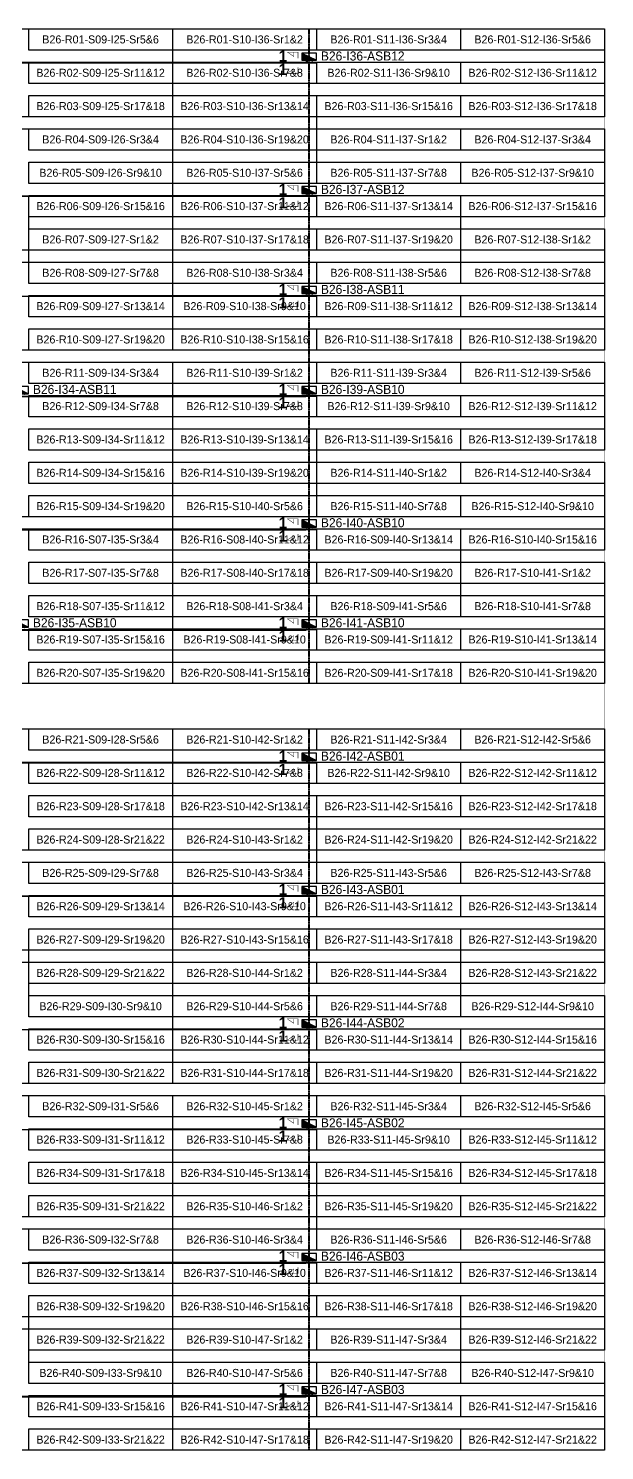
# Model space of a CAD drawing. Header units: metres. Extents: x 529325 to 529713, y 2673799 to 2674119.
# Drawn here: x 529583.9 to 529713.4, y 2673799.2 to 2674119.2 of the extents above; entities that cross this region are included whole.
import ezdxf
from ezdxf.enums import TextEntityAlignment as Align

# ---------------------------------------------------------------- set-up
doc = ezdxf.new("R2010")
doc.units = ezdxf.units.M
doc.linetypes.add('CENTER', pattern=[2, 1.25, -0.25, 0.25, -0.25])
doc.layers.add('Boundary-12.5 MW Block', color=6, linetype='Continuous', lineweight=9)
doc.layers.add('PILE', color=1, linetype='Continuous', lineweight=15)
for name, color, linetype in [('DC Trench BL-26', 40, 'Continuous'), ('E-Inverter Grouping', 2, 'Continuous'), ('Inverter Block-26', 7, 'Continuous'), ('LT Cable(AG) INV to LT Panel BL-26', 2, 'Continuous'), ('Messenger Wire-Block-26 (Master Path)', 30, 'Continuous'), ('Messenger Wire-Block-26 (MW Path)', 191, 'Continuous'), ('MMS Table Block-26', 8, 'Continuous'), ('Plan Line - DC BL-26', 40, 'Continuous'), ('Section Marking BL-26', 2, 'Continuous')]:
    doc.layers.add(name, color=color, linetype=linetype)
doc.styles.add('BoldTextStyle', font='arialbd.ttf')
doc.styles.get("Standard").update_dxf_attribs({"font": 'Adani Regular.ttf'})

# ---------------------------------------------------------------- blocks, each defined once
blk = doc.blocks.new('MMS Table (32.292 x 4.788)')
at = {"color": 0}
blk.add_lwpolyline([(0, -0.002), (0, 4.786), (32.292, 4.786), (32.292, -0.002)], close=True, dxfattribs=at)
at = {"color": 7}
blk.add_attdef('ID1', text='', height=1.8, dxfattribs=at).set_placement((16.146, 2.392), align=Align.MIDDLE_CENTER)
blk = doc.blocks.new('Inverter Block')
h = blk.add_hatch(color=0)
h.dxf.hatch_style = 1
h.paths.add_polyline_path([(-1.46, 2.27), (-1.46, 0.85), (1.46, 0.85)])
at = {"color": 0}
blk.add_lwpolyline([(1.46, 2.27), (-1.46, 2.27), (-1.46, 0.85), (1.46, 0.85)], close=True, dxfattribs=at)
blk.add_lwpolyline([(-1.46, 2.27), (1.46, 0.85)], dxfattribs=at)
at = {"layer": 'PILE'}
for centre in [(-0.61, 0.85), (0.61, 0.85)]:
    blk.add_circle(centre, 0.156, dxfattribs=at)
at = {"color": 7}
blk.add_attdef('ID', (-1.46, 3.01), '', height=1.8, dxfattribs=at)

msp = doc.modelspace()

# ---------------------------------------------------------------- linework, layer by layer
at = {"layer": 'Boundary-12.5 MW Block', "const_width": 0.05}
msp.add_lwpolyline([(529324.8, 2674119.08), (529713.4, 2674119.08), (529713.4, 2673799.29), (529324.8, 2673799.29)], close=True, dxfattribs=at)
at = {"layer": 'DC Trench BL-26', "color": 40, "const_width": 0.15}
for points in [[(529647.13, 2674119.08), (529646.83, 2674119.08), (529646.83, 2673971.79), (529647.13, 2673971.79)], [(529647.13, 2673961.58), (529646.83, 2673961.58), (529646.83, 2673799.29), (529647.13, 2673799.29)]]:
    msp.add_lwpolyline(points, close=True, dxfattribs=at)
at = {"layer": 'E-Inverter Grouping', "color": 3}
for points in [[(529616.22, 2674119.08), (529616.22, 2674099.29), (529551.44, 2674099.29), (529551.44, 2674091.79), (529519.15, 2674091.79), (529519.15, 2674119.08)], [(529713.4, 2674119.08), (529713.4, 2674099.29), (529648.62, 2674099.29), (529648.62, 2674091.79), (529616.32, 2674091.79), (529616.32, 2674119.08)], [(529616.22, 2674096.58), (529616.22, 2674076.79), (529583.83, 2674076.79), (529583.83, 2674069.29), (529519.15, 2674069.29), (529519.15, 2674089.08), (529551.54, 2674089.08), (529551.54, 2674096.58)], [(529713.4, 2674096.58), (529713.4, 2674076.79), (529681.01, 2674076.79), (529681.01, 2674069.29), (529616.32, 2674069.29), (529616.32, 2674089.08), (529648.72, 2674089.08), (529648.72, 2674096.58)], [(529616.22, 2674046.79), (529519.15, 2674046.79), (529519.15, 2674066.58), (529583.93, 2674066.58), (529583.93, 2674074.08), (529616.22, 2674074.08)], [(529713.4, 2674046.79), (529616.32, 2674046.79), (529616.32, 2674066.58), (529681.11, 2674066.58), (529681.11, 2674074.08), (529713.4, 2674074.08)], [(529616.22, 2674009.29), (529551.54, 2674009.29), (529551.54, 2674044.08), (529616.22, 2674044.08)], [(529713.4, 2674044.08), (529713.4, 2674024.29), (529648.62, 2674024.29), (529648.62, 2674016.79), (529616.32, 2674016.79), (529616.32, 2674044.08)], [(529713.4, 2674021.58), (529713.4, 2674001.79), (529681.01, 2674001.79), (529681.01, 2673994.29), (529616.32, 2673994.29), (529616.32, 2674014.08), (529648.72, 2674014.08), (529648.72, 2674021.58)], [(529616.22, 2673971.79), (529551.54, 2673971.79), (529551.54, 2674006.58), (529616.22, 2674006.58)], [(529713.4, 2673971.79), (529616.32, 2673971.79), (529616.32, 2673991.58), (529681.11, 2673991.58), (529681.11, 2673999.08), (529713.4, 2673999.08)]]:
    msp.add_lwpolyline(points, close=True, dxfattribs=at)
at = {"layer": 'E-Inverter Grouping'}
for points in [[(529616.22, 2673934.29), (529551.54, 2673934.29), (529551.54, 2673941.79), (529519.15, 2673941.79), (529519.15, 2673961.58), (529616.22, 2673961.58)], [(529713.4, 2673934.29), (529648.72, 2673934.29), (529648.72, 2673941.79), (529616.32, 2673941.79), (529616.32, 2673961.58), (529713.4, 2673961.58)], [(529616.22, 2673904.29), (529583.93, 2673904.29), (529583.93, 2673911.79), (529519.15, 2673911.79), (529519.15, 2673939.08), (529551.44, 2673939.08), (529551.44, 2673931.58), (529616.22, 2673931.58)], [(529713.4, 2673904.29), (529681.11, 2673904.29), (529681.11, 2673911.79), (529616.32, 2673911.79), (529616.32, 2673939.08), (529648.62, 2673939.08), (529648.62, 2673931.58), (529713.4, 2673931.58)], [(529583.83, 2673901.58), (529616.22, 2673901.58), (529616.22, 2673881.79), (529519.15, 2673881.79), (529519.15, 2673909.08), (529583.83, 2673909.08)], [(529681.01, 2673901.58), (529713.4, 2673901.58), (529713.4, 2673881.79), (529616.32, 2673881.79), (529616.32, 2673909.08), (529681.01, 2673909.08)], [(529616.22, 2673851.79), (529551.54, 2673851.79), (529551.54, 2673859.29), (529519.15, 2673859.29), (529519.15, 2673879.08), (529616.22, 2673879.08)], [(529713.4, 2673851.79), (529648.72, 2673851.79), (529648.72, 2673859.29), (529616.32, 2673859.29), (529616.32, 2673879.08), (529713.4, 2673879.08)], [(529616.22, 2673821.79), (529583.93, 2673821.79), (529583.93, 2673829.29), (529519.15, 2673829.29), (529519.15, 2673856.58), (529551.44, 2673856.58), (529551.44, 2673849.08), (529616.22, 2673849.08)], [(529713.4, 2673821.79), (529681.11, 2673821.79), (529681.11, 2673829.29), (529616.32, 2673829.29), (529616.32, 2673856.58), (529648.62, 2673856.58), (529648.62, 2673849.08), (529713.4, 2673849.08)], [(529583.83, 2673819.08), (529616.22, 2673819.08), (529616.22, 2673799.29), (529519.15, 2673799.29), (529519.15, 2673826.58), (529583.83, 2673826.58)], [(529681.01, 2673819.08), (529713.4, 2673819.08), (529713.4, 2673799.29), (529616.32, 2673799.29), (529616.32, 2673826.58), (529681.01, 2673826.58)]]:
    msp.add_lwpolyline(points, close=True, dxfattribs=at)
at = {"layer": 'LT Cable(AG) INV to LT Panel BL-26', "color": 5}
for points in [[(529510.83, 2673994.75, -0.316836), (529510.23, 2673995.59), (529510.23, 2673998.72, 0.221878), (529509.91, 2673999.41), (529503.28, 2674004.96, -0.221878), (529502.96, 2674005.65), (529502.96, 2674008.2, 0.038797), (529502.95, 2674008.34), (529502.87, 2674008.84, -0.038797), (529502.86, 2674008.98), (529502.86, 2674110.64, -0.414214), (529503.76, 2674111.54), (529646.08, 2674111.54, 0.414214), (529646.98, 2674112.44), (529646.98, 2674112.69)], [(529510.83, 2673994.82, -0.300496), (529510.28, 2673995.64), (529510.28, 2673998.75, 0.221878), (529509.96, 2673999.44), (529503.33, 2674004.99, -0.221878), (529503.01, 2674005.67), (529503.01, 2674008.2, 0.038797), (529503, 2674008.34), (529502.92, 2674008.85, -0.038797), (529502.91, 2674008.99), (529502.91, 2674080.59, -0.414214), (529503.81, 2674081.49), (529646.08, 2674081.49, 0.414214), (529646.98, 2674082.39), (529646.98, 2674082.69)], [(529512.9, 2673994.79), (529511.23, 2673994.79, -0.414214), (529510.33, 2673995.69), (529510.33, 2673998.77, 0.221878), (529510.01, 2673999.46), (529503.38, 2674005.01, -0.221878), (529503.06, 2674005.7), (529503.06, 2674008.21, 0.038797), (529503.05, 2674008.34), (529502.97, 2674008.85, -0.038797), (529502.96, 2674008.99), (529502.96, 2674058.04, -0.414214), (529503.86, 2674058.94), (529646.08, 2674058.94, 0.414214), (529646.98, 2674059.84), (529646.98, 2674060.19)], [(529514.84, 2673994.87), (529511.3, 2673994.87, -0.414214), (529510.4, 2673995.77), (529510.4, 2673998.8, 0.221878), (529510.08, 2673999.49), (529503.46, 2674005.04, -0.221878), (529503.14, 2674005.73), (529503.14, 2674008.21, 0.038797), (529503.13, 2674008.35), (529503.05, 2674008.86, -0.038797), (529503.04, 2674009), (529503.04, 2674035.46, -0.414214), (529503.94, 2674036.36), (529646.08, 2674036.36, 0.414214), (529646.98, 2674037.26), (529646.98, 2674037.69)], [(529514.84, 2673994.89), (529511.33, 2673994.89, -0.414214), (529510.43, 2673995.79), (529510.43, 2673998.82, 0.221878), (529510.11, 2673999.51), (529503.48, 2674005.06, -0.221878), (529503.16, 2674005.74), (529503.16, 2674008.21, 0.038797), (529503.15, 2674008.35), (529503.07, 2674008.86, -0.038797), (529503.06, 2674009), (529503.06, 2674012.94, -0.414214), (529503.96, 2674013.84), (529552.37, 2674013.84, -0.414214), (529553.27, 2674012.94), (529553.27, 2674007.24, 0.414214), (529554.17, 2674006.34), (529646.08, 2674006.34, 0.414214), (529646.98, 2674007.24), (529646.98, 2674007.69)], [(529514.84, 2673994.94), (529511.38, 2673994.94, -0.414214), (529510.48, 2673995.84), (529510.48, 2673998.84, 0.221878), (529510.16, 2673999.53), (529503.53, 2674005.08, -0.221878), (529503.21, 2674005.77), (529503.21, 2674008.22, 0.038797), (529503.2, 2674008.36), (529503.12, 2674008.86, -0.038797), (529503.11, 2674009), (529503.11, 2674012.89, -0.414214), (529504.01, 2674013.79), (529552.32, 2674013.79, -0.414214), (529553.22, 2674012.89), (529553.22, 2673984.69, 0.414214), (529554.12, 2673983.79), (529646.08, 2673983.79, 0.414214), (529646.98, 2673984.69), (529646.98, 2673985.19)], [(529509.8, 2673992.26), (529509.5, 2673992.26, 0.054053), (529509.31, 2673992.24), (529507.73, 2673991.9, -0.054053), (529507.53, 2673991.88), (529503.63, 2673991.88, 0.414214), (529502.73, 2673990.98), (529502.73, 2673962.84, 0.039375), (529502.74, 2673962.69), (529502.83, 2673962.14, -0.039375), (529502.84, 2673962), (529502.84, 2673812.21, 0.414214), (529503.74, 2673811.31), (529646.08, 2673811.31, 0.414214), (529646.98, 2673812.21), (529646.98, 2673812.69)], [(529509.8, 2673992.21), (529509.5, 2673992.21, 0.054053), (529509.31, 2673992.19), (529507.73, 2673991.85, -0.054053), (529507.53, 2673991.83), (529503.68, 2673991.83, 0.414214), (529502.78, 2673990.93), (529502.78, 2673962.84, 0.039375), (529502.79, 2673962.7), (529502.88, 2673962.15, -0.039375), (529502.89, 2673962), (529502.89, 2673842.26, 0.414214), (529503.79, 2673841.36), (529646.08, 2673841.36, 0.414214), (529646.98, 2673842.26), (529646.98, 2673842.69)], [(529511.8, 2673992.16), (529509.5, 2673992.16, 0.054053), (529509.31, 2673992.14), (529507.73, 2673991.8, -0.054053), (529507.53, 2673991.78), (529503.73, 2673991.78, 0.414214), (529502.83, 2673990.88), (529502.83, 2673962.84, 0.039375), (529502.84, 2673962.7), (529502.93, 2673962.15, -0.039375), (529502.94, 2673962.01), (529502.94, 2673872.31, 0.414214), (529503.84, 2673871.41), (529646.08, 2673871.41, 0.414214), (529646.98, 2673872.31), (529646.98, 2673872.69)], [(529511.8, 2673992.11), (529509.5, 2673992.11, 0.054053), (529509.31, 2673992.09), (529507.73, 2673991.75, -0.054053), (529507.53, 2673991.73), (529503.78, 2673991.73, 0.414214), (529502.88, 2673990.83), (529502.88, 2673962.85, 0.039375), (529502.89, 2673962.71), (529502.98, 2673962.15, -0.039375), (529502.99, 2673962.01), (529502.99, 2673894.86, 0.414214), (529503.89, 2673893.96), (529646.08, 2673893.96, 0.414214), (529646.98, 2673894.86), (529646.98, 2673895.19)], [(529513.95, 2673992.06), (529509.5, 2673992.06, 0.054053), (529509.31, 2673992.04), (529507.73, 2673991.7, -0.054053), (529507.53, 2673991.68), (529503.83, 2673991.68, 0.414214), (529502.93, 2673990.78), (529502.93, 2673962.85, 0.039375), (529502.94, 2673962.71), (529503.03, 2673962.16, -0.039375), (529503.04, 2673962.02), (529503.04, 2673924.91, 0.414214), (529503.94, 2673924.01), (529646.08, 2673924.01, 0.414214), (529646.98, 2673924.91), (529646.98, 2673925.19)], [(529513.95, 2673992.01), (529509.5, 2673992.01, 0.054053), (529509.31, 2673991.99), (529507.73, 2673991.65, -0.054053), (529507.53, 2673991.63), (529503.88, 2673991.63, 0.414214), (529502.98, 2673990.73), (529502.98, 2673962.86, 0.039375), (529502.99, 2673962.71), (529503.08, 2673962.16, -0.039375), (529503.09, 2673962.02), (529503.09, 2673954.96, 0.414214), (529503.99, 2673954.06), (529646.08, 2673954.06, 0.414214), (529646.98, 2673954.96), (529646.98, 2673955.19)]]:
    msp.add_lwpolyline(points, format="xyb", dxfattribs=at)
at = {"layer": 'Messenger Wire-Block-26 (Master Path)'}
for points in [[(529502.96, 2674111.44), (529648.62, 2674111.44)], [(529502.96, 2674081.44), (529648.62, 2674081.44)], [(529502.96, 2674058.94), (529648.62, 2674058.94)], [(529502.96, 2674036.44), (529648.62, 2674036.44)], [(529553.37, 2674006.44), (529648.62, 2674006.44)], [(529553.37, 2673983.94), (529648.62, 2673983.94)], [(529502.96, 2673953.94), (529648.62, 2673953.94)], [(529502.96, 2673923.94), (529648.62, 2673923.94)], [(529502.96, 2673893.94), (529648.62, 2673893.94)], [(529502.96, 2673871.44), (529648.62, 2673871.44)], [(529502.96, 2673841.44), (529648.62, 2673841.44)], [(529502.96, 2673811.44), (529648.62, 2673811.44)]]:
    msp.add_lwpolyline(points, dxfattribs=at)
at = {"layer": 'Messenger Wire-Block-26 (MW Path)', "const_width": 0.1}
for points in [[(529502.96, 2674111.44), (529648.62, 2674111.44)], [(529502.96, 2674081.44), (529648.62, 2674081.44)], [(529502.96, 2674058.94), (529648.62, 2674058.94)], [(529502.96, 2674036.44), (529648.62, 2674036.44)], [(529553.37, 2674006.44), (529648.62, 2674006.44)], [(529553.37, 2673983.94), (529648.62, 2673983.94)], [(529502.96, 2673953.94), (529648.62, 2673953.94)], [(529502.96, 2673923.94), (529648.62, 2673923.94)], [(529502.96, 2673893.94), (529648.62, 2673893.94)], [(529502.96, 2673871.44), (529648.62, 2673871.44)], [(529502.96, 2673841.44), (529648.62, 2673841.44)], [(529502.96, 2673811.44), (529648.62, 2673811.44)]]:
    msp.add_lwpolyline(points, dxfattribs=at)
at = {"layer": 'Plan Line - DC BL-26', "color": 6, "linetype": 'CENTER'}
for points in [[(529646.98, 2674119.08), (529646.98, 2673971.79)], [(529646.98, 2673961.58), (529646.98, 2673799.29)]]:
    msp.add_lwpolyline(points, dxfattribs=at)
at = {"layer": 'Section Marking BL-26', "color": 94, "lineweight": 35, "true_color": 0x00a500, "const_width": 0.1}
for points in [[(529644.48, 2674112.44), (529644.48, 2674113.83), (529642.08, 2674113.83), (529643.56, 2674112.82), (529643.56, 2674113.83)], [(529644.48, 2674110.44), (529644.48, 2674109.05), (529642.08, 2674109.05), (529643.56, 2674110.06), (529643.56, 2674109.05)], [(529644.48, 2674082.44), (529644.48, 2674083.83), (529642.08, 2674083.83), (529643.56, 2674082.82), (529643.56, 2674083.83)], [(529644.48, 2674080.44), (529644.48, 2674079.05), (529642.08, 2674079.05), (529643.56, 2674080.06), (529643.56, 2674079.05)], [(529644.48, 2674059.94), (529644.48, 2674061.33), (529642.08, 2674061.33), (529643.56, 2674060.32), (529643.56, 2674061.33)], [(529644.48, 2674057.94), (529644.48, 2674056.55), (529642.08, 2674056.55), (529643.56, 2674057.56), (529643.56, 2674056.55)], [(529644.48, 2674037.44), (529644.48, 2674038.83), (529642.08, 2674038.83), (529643.56, 2674037.82), (529643.56, 2674038.83)], [(529644.48, 2674035.44), (529644.48, 2674034.05), (529642.08, 2674034.05), (529643.56, 2674035.06), (529643.56, 2674034.05)], [(529644.48, 2674007.44), (529644.48, 2674008.83), (529642.08, 2674008.83), (529643.56, 2674007.82), (529643.56, 2674008.83)], [(529644.48, 2674005.44), (529644.48, 2674004.05), (529642.08, 2674004.05), (529643.56, 2674005.06), (529643.56, 2674004.05)], [(529644.48, 2673984.94), (529644.48, 2673986.33), (529642.08, 2673986.33), (529643.56, 2673985.32), (529643.56, 2673986.33)], [(529644.48, 2673982.94), (529644.48, 2673981.55), (529642.08, 2673981.55), (529643.56, 2673982.56), (529643.56, 2673981.55)], [(529644.48, 2673954.94), (529644.48, 2673956.33), (529642.08, 2673956.33), (529643.56, 2673955.32), (529643.56, 2673956.33)], [(529644.48, 2673952.94), (529644.48, 2673951.55), (529642.08, 2673951.55), (529643.56, 2673952.56), (529643.56, 2673951.55)], [(529644.48, 2673924.94), (529644.48, 2673926.33), (529642.08, 2673926.33), (529643.56, 2673925.32), (529643.56, 2673926.33)], [(529644.48, 2673922.94), (529644.48, 2673921.55), (529642.08, 2673921.55), (529643.56, 2673922.56), (529643.56, 2673921.55)], [(529644.48, 2673894.94), (529644.48, 2673896.33), (529642.08, 2673896.33), (529643.56, 2673895.32), (529643.56, 2673896.33)], [(529644.48, 2673892.94), (529644.48, 2673891.55), (529642.08, 2673891.55), (529643.56, 2673892.56), (529643.56, 2673891.55)], [(529644.48, 2673872.44), (529644.48, 2673873.83), (529642.08, 2673873.83), (529643.56, 2673872.82), (529643.56, 2673873.83)], [(529644.48, 2673870.44), (529644.48, 2673869.05), (529642.08, 2673869.05), (529643.56, 2673870.06), (529643.56, 2673869.05)], [(529644.48, 2673842.44), (529644.48, 2673843.83), (529642.08, 2673843.83), (529643.56, 2673842.82), (529643.56, 2673843.83)], [(529644.48, 2673840.44), (529644.48, 2673839.05), (529642.08, 2673839.05), (529643.56, 2673840.06), (529643.56, 2673839.05)], [(529644.48, 2673812.44), (529644.48, 2673813.83), (529642.08, 2673813.83), (529643.56, 2673812.82), (529643.56, 2673813.83)], [(529644.48, 2673810.44), (529644.48, 2673809.05), (529642.08, 2673809.05), (529643.56, 2673810.06), (529643.56, 2673809.05)]]:
    msp.add_lwpolyline(points, dxfattribs=at)

# ---------------------------------------------------------------- block references
at = {"layer": 'Inverter Block-26'}
ref = msp.add_blockref('Inverter Block', (529646.98, 2674111.03), dxfattribs=dict(at, xscale=1.124999999976148, yscale=1.124999999976148, zscale=1.124999999976148))
ref.add_attrib('ID', 'B26-I36-ASB12', (529649.63, 2674111.94), dxfattribs={"layer": '0', "color": 7, "height": 2.025})
ref = msp.add_blockref('Inverter Block', (529646.98, 2674081.03), dxfattribs=dict(at, xscale=1.124999999976148, yscale=1.124999999976148, zscale=1.124999999976148))
ref.add_attrib('ID', 'B26-I37-ASB12', (529649.63, 2674081.94), dxfattribs={"layer": '0', "color": 7, "height": 2.025})
ref = msp.add_blockref('Inverter Block', (529646.98, 2674058.53), dxfattribs=dict(at, xscale=1.124999999976148, yscale=1.124999999976148, zscale=1.124999999976148))
ref.add_attrib('ID', 'B26-I38-ASB11', (529649.63, 2674059.44), dxfattribs={"layer": '0', "color": 7, "height": 2.025})
ref = msp.add_blockref('Inverter Block', (529582.19, 2674036.03), dxfattribs=dict(at, xscale=1.124999999976148, yscale=1.124999999976148, zscale=1.124999999976148))
ref.add_attrib('ID', 'B26-I34-ASB11', (529584.85, 2674036.94), dxfattribs={"layer": '0', "color": 7, "height": 2.025})
ref = msp.add_blockref('Inverter Block', (529646.98, 2674036.03), dxfattribs=dict(at, xscale=1.124999999976148, yscale=1.124999999976148, zscale=1.124999999976148))
ref.add_attrib('ID', 'B26-I39-ASB10', (529649.63, 2674036.94), dxfattribs={"layer": '0', "color": 7, "height": 2.025})
ref = msp.add_blockref('Inverter Block', (529646.98, 2674006.03), dxfattribs=dict(at, xscale=1.124999999976148, yscale=1.124999999976148, zscale=1.124999999976148))
ref.add_attrib('ID', 'B26-I40-ASB10', (529649.63, 2674006.94), dxfattribs={"layer": '0', "color": 7, "height": 2.025})
ref = msp.add_blockref('Inverter Block', (529582.19, 2673983.53), dxfattribs=dict(at, xscale=1.124999999976148, yscale=1.124999999976148, zscale=1.124999999976148))
ref.add_attrib('ID', 'B26-I35-ASB10', (529584.85, 2673984.44), dxfattribs={"layer": '0', "color": 7, "height": 2.025})
ref = msp.add_blockref('Inverter Block', (529646.98, 2673983.53), dxfattribs=dict(at, xscale=1.124999999976148, yscale=1.124999999976148, zscale=1.124999999976148))
ref.add_attrib('ID', 'B26-I41-ASB10', (529649.63, 2673984.44), dxfattribs={"layer": '0', "color": 7, "height": 2.025})
ref = msp.add_blockref('Inverter Block', (529646.98, 2673953.53), dxfattribs=dict(at, xscale=1.124999999976148, yscale=1.124999999976148, zscale=1.124999999976148))
ref.add_attrib('ID', 'B26-I42-ASB01', (529649.63, 2673954.44), dxfattribs={"layer": '0', "color": 7, "height": 2.025})
ref = msp.add_blockref('Inverter Block', (529646.98, 2673923.53), dxfattribs=dict(at, xscale=1.124999999976148, yscale=1.124999999976148, zscale=1.124999999976148))
ref.add_attrib('ID', 'B26-I43-ASB01', (529649.63, 2673924.44), dxfattribs={"layer": '0', "color": 7, "height": 2.025})
ref = msp.add_blockref('Inverter Block', (529646.98, 2673893.53), dxfattribs=dict(at, xscale=1.124999999976148, yscale=1.124999999976148, zscale=1.124999999976148))
ref.add_attrib('ID', 'B26-I44-ASB02', (529649.63, 2673894.44), dxfattribs={"layer": '0', "color": 7, "height": 2.025})
ref = msp.add_blockref('Inverter Block', (529646.98, 2673871.03), dxfattribs=dict(at, xscale=1.124999999976148, yscale=1.124999999976148, zscale=1.124999999976148))
ref.add_attrib('ID', 'B26-I45-ASB02', (529649.63, 2673871.94), dxfattribs={"layer": '0', "color": 7, "height": 2.025})
ref = msp.add_blockref('Inverter Block', (529646.98, 2673841.03), dxfattribs=dict(at, xscale=1.124999999976148, yscale=1.124999999976148, zscale=1.124999999976148))
ref.add_attrib('ID', 'B26-I46-ASB03', (529649.63, 2673841.94), dxfattribs={"layer": '0', "color": 7, "height": 2.025})
ref = msp.add_blockref('Inverter Block', (529646.98, 2673811.03), dxfattribs=dict(at, xscale=1.124999999976148, yscale=1.124999999976148, zscale=1.124999999976148))
ref.add_attrib('ID', 'B26-I47-ASB03', (529649.63, 2673811.94), dxfattribs={"layer": '0', "color": 7, "height": 2.025})
at = {"layer": 'MMS Table Block-26'}
for p, values in [((529583.93, 2674114.29), {'ID1': 'B26-R01-S09-I25-Sr5&6'}), ((529616.32, 2674114.29), {'ID1': 'B26-R01-S10-I36-Sr1&2'}), ((529648.72, 2674114.29), {'ID1': 'B26-R01-S11-I36-Sr3&4'}), ((529681.11, 2674114.29), {'ID1': 'B26-R01-S12-I36-Sr5&6'}), ((529583.93, 2674106.79), {'ID1': 'B26-R02-S09-I25-Sr11&12'}), ((529616.32, 2674106.79), {'ID1': 'B26-R02-S10-I36-Sr7&8'}), ((529648.72, 2674106.79), {'ID1': 'B26-R02-S11-I36-Sr9&10'}), ((529681.11, 2674106.79), {'ID1': 'B26-R02-S12-I36-Sr11&12'}), ((529583.93, 2674099.29), {'ID1': 'B26-R03-S09-I25-Sr17&18'}), ((529616.32, 2674099.29), {'ID1': 'B26-R03-S10-I36-Sr13&14'}), ((529648.72, 2674099.29), {'ID1': 'B26-R03-S11-I36-Sr15&16'}), ((529681.11, 2674099.29), {'ID1': 'B26-R03-S12-I36-Sr17&18'}), ((529583.93, 2674091.79), {'ID1': 'B26-R04-S09-I26-Sr3&4'}), ((529616.32, 2674091.79), {'ID1': 'B26-R04-S10-I36-Sr19&20'}), ((529648.72, 2674091.79), {'ID1': 'B26-R04-S11-I37-Sr1&2'}), ((529681.11, 2674091.79), {'ID1': 'B26-R04-S12-I37-Sr3&4'}), ((529583.93, 2674084.29), {'ID1': 'B26-R05-S09-I26-Sr9&10'}), ((529616.32, 2674084.29), {'ID1': 'B26-R05-S10-I37-Sr5&6'}), ((529648.72, 2674084.29), {'ID1': 'B26-R05-S11-I37-Sr7&8'}), ((529681.11, 2674084.29), {'ID1': 'B26-R05-S12-I37-Sr9&10'}), ((529583.93, 2674076.79), {'ID1': 'B26-R06-S09-I26-Sr15&16'}), ((529616.32, 2674076.79), {'ID1': 'B26-R06-S10-I37-Sr11&12'}), ((529648.72, 2674076.79), {'ID1': 'B26-R06-S11-I37-Sr13&14'}), ((529681.11, 2674076.79), {'ID1': 'B26-R06-S12-I37-Sr15&16'}), ((529583.93, 2674069.29), {'ID1': 'B26-R07-S09-I27-Sr1&2'}), ((529616.32, 2674069.29), {'ID1': 'B26-R07-S10-I37-Sr17&18'}), ((529648.72, 2674069.29), {'ID1': 'B26-R07-S11-I37-Sr19&20'}), ((529681.11, 2674069.29), {'ID1': 'B26-R07-S12-I38-Sr1&2'}), ((529583.93, 2674061.79), {'ID1': 'B26-R08-S09-I27-Sr7&8'}), ((529616.32, 2674061.79), {'ID1': 'B26-R08-S10-I38-Sr3&4'}), ((529648.72, 2674061.79), {'ID1': 'B26-R08-S11-I38-Sr5&6'}), ((529681.11, 2674061.79), {'ID1': 'B26-R08-S12-I38-Sr7&8'}), ((529583.93, 2674054.29), {'ID1': 'B26-R09-S09-I27-Sr13&14'}), ((529616.32, 2674054.29), {'ID1': 'B26-R09-S10-I38-Sr9&10'}), ((529648.72, 2674054.29), {'ID1': 'B26-R09-S11-I38-Sr11&12'}), ((529681.11, 2674054.29), {'ID1': 'B26-R09-S12-I38-Sr13&14'}), ((529583.93, 2674046.79), {'ID1': 'B26-R10-S09-I27-Sr19&20'}), ((529616.32, 2674046.79), {'ID1': 'B26-R10-S10-I38-Sr15&16'}), ((529648.72, 2674046.79), {'ID1': 'B26-R10-S11-I38-Sr17&18'}), ((529681.11, 2674046.79), {'ID1': 'B26-R10-S12-I38-Sr19&20'}), ((529583.93, 2674039.29), {'ID1': 'B26-R11-S09-I34-Sr3&4'}), ((529616.32, 2674039.29), {'ID1': 'B26-R11-S10-I39-Sr1&2'}), ((529648.72, 2674039.29), {'ID1': 'B26-R11-S11-I39-Sr3&4'}), ((529681.11, 2674039.29), {'ID1': 'B26-R11-S12-I39-Sr5&6'}), ((529583.93, 2674031.79), {'ID1': 'B26-R12-S09-I34-Sr7&8'}), ((529616.32, 2674031.79), {'ID1': 'B26-R12-S10-I39-Sr7&8'}), ((529648.72, 2674031.79), {'ID1': 'B26-R12-S11-I39-Sr9&10'}), ((529681.11, 2674031.79), {'ID1': 'B26-R12-S12-I39-Sr11&12'}), ((529583.93, 2674024.29), {'ID1': 'B26-R13-S09-I34-Sr11&12'}), ((529616.32, 2674024.29), {'ID1': 'B26-R13-S10-I39-Sr13&14'}), ((529648.72, 2674024.29), {'ID1': 'B26-R13-S11-I39-Sr15&16'}), ((529681.11, 2674024.29), {'ID1': 'B26-R13-S12-I39-Sr17&18'}), ((529583.93, 2674016.79), {'ID1': 'B26-R14-S09-I34-Sr15&16'}), ((529616.32, 2674016.79), {'ID1': 'B26-R14-S10-I39-Sr19&20'}), ((529648.72, 2674016.79), {'ID1': 'B26-R14-S11-I40-Sr1&2'}), ((529681.11, 2674016.79), {'ID1': 'B26-R14-S12-I40-Sr3&4'}), ((529583.93, 2674009.29), {'ID1': 'B26-R15-S09-I34-Sr19&20'}), ((529616.32, 2674009.29), {'ID1': 'B26-R15-S10-I40-Sr5&6'}), ((529648.72, 2674009.29), {'ID1': 'B26-R15-S11-I40-Sr7&8'}), ((529681.11, 2674009.29), {'ID1': 'B26-R15-S12-I40-Sr9&10'}), ((529583.93, 2674001.79), {'ID1': 'B26-R16-S07-I35-Sr3&4'}), ((529616.32, 2674001.79), {'ID1': 'B26-R16-S08-I40-Sr11&12'}), ((529648.72, 2674001.79), {'ID1': 'B26-R16-S09-I40-Sr13&14'}), ((529681.11, 2674001.79), {'ID1': 'B26-R16-S10-I40-Sr15&16'}), ((529583.93, 2673994.29), {'ID1': 'B26-R17-S07-I35-Sr7&8'}), ((529616.32, 2673994.29), {'ID1': 'B26-R17-S08-I40-Sr17&18'}), ((529648.72, 2673994.29), {'ID1': 'B26-R17-S09-I40-Sr19&20'}), ((529681.11, 2673994.29), {'ID1': 'B26-R17-S10-I41-Sr1&2'}), ((529583.93, 2673986.79), {'ID1': 'B26-R18-S07-I35-Sr11&12'}), ((529616.32, 2673986.79), {'ID1': 'B26-R18-S08-I41-Sr3&4'}), ((529648.72, 2673986.79), {'ID1': 'B26-R18-S09-I41-Sr5&6'}), ((529681.11, 2673986.79), {'ID1': 'B26-R18-S10-I41-Sr7&8'}), ((529583.93, 2673979.29), {'ID1': 'B26-R19-S07-I35-Sr15&16'}), ((529616.32, 2673979.29), {'ID1': 'B26-R19-S08-I41-Sr9&10'}), ((529648.72, 2673979.29), {'ID1': 'B26-R19-S09-I41-Sr11&12'}), ((529681.11, 2673979.29), {'ID1': 'B26-R19-S10-I41-Sr13&14'}), ((529583.93, 2673971.79), {'ID1': 'B26-R20-S07-I35-Sr19&20'}), ((529616.32, 2673971.79), {'ID1': 'B26-R20-S08-I41-Sr15&16'}), ((529648.72, 2673971.79), {'ID1': 'B26-R20-S09-I41-Sr17&18'}), ((529681.11, 2673971.79), {'ID1': 'B26-R20-S10-I41-Sr19&20'}), ((529583.93, 2673956.79), {'ID1': 'B26-R21-S09-I28-Sr5&6'}), ((529616.32, 2673956.79), {'ID1': 'B26-R21-S10-I42-Sr1&2'}), ((529648.72, 2673956.79), {'ID1': 'B26-R21-S11-I42-Sr3&4'}), ((529681.11, 2673956.79), {'ID1': 'B26-R21-S12-I42-Sr5&6'}), ((529583.93, 2673949.29), {'ID1': 'B26-R22-S09-I28-Sr11&12'}), ((529616.32, 2673949.29), {'ID1': 'B26-R22-S10-I42-Sr7&8'}), ((529648.72, 2673949.29), {'ID1': 'B26-R22-S11-I42-Sr9&10'}), ((529681.11, 2673949.29), {'ID1': 'B26-R22-S12-I42-Sr11&12'}), ((529583.93, 2673941.79), {'ID1': 'B26-R23-S09-I28-Sr17&18'}), ((529616.32, 2673941.79), {'ID1': 'B26-R23-S10-I42-Sr13&14'}), ((529648.72, 2673941.79), {'ID1': 'B26-R23-S11-I42-Sr15&16'}), ((529681.11, 2673941.79), {'ID1': 'B26-R23-S12-I42-Sr17&18'}), ((529583.93, 2673934.29), {'ID1': 'B26-R24-S09-I28-Sr21&22'}), ((529616.32, 2673934.29), {'ID1': 'B26-R24-S10-I43-Sr1&2'}), ((529648.72, 2673934.29), {'ID1': 'B26-R24-S11-I42-Sr19&20'}), ((529681.11, 2673934.29), {'ID1': 'B26-R24-S12-I42-Sr21&22'}), ((529583.93, 2673926.79), {'ID1': 'B26-R25-S09-I29-Sr7&8'}), ((529616.32, 2673926.79), {'ID1': 'B26-R25-S10-I43-Sr3&4'}), ((529648.72, 2673926.79), {'ID1': 'B26-R25-S11-I43-Sr5&6'}), ((529681.11, 2673926.79), {'ID1': 'B26-R25-S12-I43-Sr7&8'}), ((529583.93, 2673919.29), {'ID1': 'B26-R26-S09-I29-Sr13&14'}), ((529616.32, 2673919.29), {'ID1': 'B26-R26-S10-I43-Sr9&10'}), ((529648.72, 2673919.29), {'ID1': 'B26-R26-S11-I43-Sr11&12'}), ((529681.11, 2673919.29), {'ID1': 'B26-R26-S12-I43-Sr13&14'}), ((529583.93, 2673911.79), {'ID1': 'B26-R27-S09-I29-Sr19&20'}), ((529616.32, 2673911.79), {'ID1': 'B26-R27-S10-I43-Sr15&16'}), ((529648.72, 2673911.79), {'ID1': 'B26-R27-S11-I43-Sr17&18'}), ((529681.11, 2673911.79), {'ID1': 'B26-R27-S12-I43-Sr19&20'}), ((529583.93, 2673904.29), {'ID1': 'B26-R28-S09-I29-Sr21&22'}), ((529616.32, 2673904.29), {'ID1': 'B26-R28-S10-I44-Sr1&2'}), ((529648.72, 2673904.29), {'ID1': 'B26-R28-S11-I44-Sr3&4'}), ((529681.11, 2673904.29), {'ID1': 'B26-R28-S12-I43-Sr21&22'}), ((529583.93, 2673896.79), {'ID1': 'B26-R29-S09-I30-Sr9&10'}), ((529616.32, 2673896.79), {'ID1': 'B26-R29-S10-I44-Sr5&6'}), ((529648.72, 2673896.79), {'ID1': 'B26-R29-S11-I44-Sr7&8'}), ((529681.11, 2673896.79), {'ID1': 'B26-R29-S12-I44-Sr9&10'}), ((529583.93, 2673889.29), {'ID1': 'B26-R30-S09-I30-Sr15&16'}), ((529616.32, 2673889.29), {'ID1': 'B26-R30-S10-I44-Sr11&12'}), ((529648.72, 2673889.29), {'ID1': 'B26-R30-S11-I44-Sr13&14'}), ((529681.11, 2673889.29), {'ID1': 'B26-R30-S12-I44-Sr15&16'}), ((529583.93, 2673881.79), {'ID1': 'B26-R31-S09-I30-Sr21&22'}), ((529616.32, 2673881.79), {'ID1': 'B26-R31-S10-I44-Sr17&18'}), ((529648.72, 2673881.79), {'ID1': 'B26-R31-S11-I44-Sr19&20'}), ((529681.11, 2673881.79), {'ID1': 'B26-R31-S12-I44-Sr21&22'}), ((529583.93, 2673874.29), {'ID1': 'B26-R32-S09-I31-Sr5&6'}), ((529616.32, 2673874.29), {'ID1': 'B26-R32-S10-I45-Sr1&2'}), ((529648.72, 2673874.29), {'ID1': 'B26-R32-S11-I45-Sr3&4'}), ((529681.11, 2673874.29), {'ID1': 'B26-R32-S12-I45-Sr5&6'}), ((529583.93, 2673866.79), {'ID1': 'B26-R33-S09-I31-Sr11&12'}), ((529616.32, 2673866.79), {'ID1': 'B26-R33-S10-I45-Sr7&8'}), ((529648.72, 2673866.79), {'ID1': 'B26-R33-S11-I45-Sr9&10'}), ((529681.11, 2673866.79), {'ID1': 'B26-R33-S12-I45-Sr11&12'}), ((529583.93, 2673859.29), {'ID1': 'B26-R34-S09-I31-Sr17&18'}), ((529616.32, 2673859.29), {'ID1': 'B26-R34-S10-I45-Sr13&14'}), ((529648.72, 2673859.29), {'ID1': 'B26-R34-S11-I45-Sr15&16'}), ((529681.11, 2673859.29), {'ID1': 'B26-R34-S12-I45-Sr17&18'}), ((529583.93, 2673851.79), {'ID1': 'B26-R35-S09-I31-Sr21&22'}), ((529616.32, 2673851.79), {'ID1': 'B26-R35-S10-I46-Sr1&2'}), ((529648.72, 2673851.79), {'ID1': 'B26-R35-S11-I45-Sr19&20'}), ((529681.11, 2673851.79), {'ID1': 'B26-R35-S12-I45-Sr21&22'}), ((529583.93, 2673844.29), {'ID1': 'B26-R36-S09-I32-Sr7&8'}), ((529616.32, 2673844.29), {'ID1': 'B26-R36-S10-I46-Sr3&4'}), ((529648.72, 2673844.29), {'ID1': 'B26-R36-S11-I46-Sr5&6'}), ((529681.11, 2673844.29), {'ID1': 'B26-R36-S12-I46-Sr7&8'}), ((529583.93, 2673836.79), {'ID1': 'B26-R37-S09-I32-Sr13&14'}), ((529616.32, 2673836.79), {'ID1': 'B26-R37-S10-I46-Sr9&10'}), ((529648.72, 2673836.79), {'ID1': 'B26-R37-S11-I46-Sr11&12'}), ((529681.11, 2673836.79), {'ID1': 'B26-R37-S12-I46-Sr13&14'}), ((529583.93, 2673829.29), {'ID1': 'B26-R38-S09-I32-Sr19&20'}), ((529616.32, 2673829.29), {'ID1': 'B26-R38-S10-I46-Sr15&16'}), ((529648.72, 2673829.29), {'ID1': 'B26-R38-S11-I46-Sr17&18'}), ((529681.11, 2673829.29), {'ID1': 'B26-R38-S12-I46-Sr19&20'}), ((529583.93, 2673821.79), {'ID1': 'B26-R39-S09-I32-Sr21&22'}), ((529616.32, 2673821.79), {'ID1': 'B26-R39-S10-I47-Sr1&2'}), ((529648.72, 2673821.79), {'ID1': 'B26-R39-S11-I47-Sr3&4'}), ((529681.11, 2673821.79), {'ID1': 'B26-R39-S12-I46-Sr21&22'}), ((529583.93, 2673814.29), {'ID1': 'B26-R40-S09-I33-Sr9&10'}), ((529616.32, 2673814.29), {'ID1': 'B26-R40-S10-I47-Sr5&6'}), ((529648.72, 2673814.29), {'ID1': 'B26-R40-S11-I47-Sr7&8'}), ((529681.11, 2673814.29), {'ID1': 'B26-R40-S12-I47-Sr9&10'}), ((529583.93, 2673806.79), {'ID1': 'B26-R41-S09-I33-Sr15&16'}), ((529616.32, 2673806.79), {'ID1': 'B26-R41-S10-I47-Sr11&12'}), ((529648.72, 2673806.79), {'ID1': 'B26-R41-S11-I47-Sr13&14'}), ((529681.11, 2673806.79), {'ID1': 'B26-R41-S12-I47-Sr15&16'}), ((529583.93, 2673799.29), {'ID1': 'B26-R42-S09-I33-Sr21&22'}), ((529616.32, 2673799.29), {'ID1': 'B26-R42-S10-I47-Sr17&18'}), ((529648.72, 2673799.29), {'ID1': 'B26-R42-S11-I47-Sr19&20'}), ((529681.11, 2673799.29), {'ID1': 'B26-R42-S12-I47-Sr21&22'})]:
    msp.add_blockref('MMS Table (32.292 x 4.788)', p, dxfattribs=at).add_auto_attribs(values)

# ---------------------------------------------------------------- texts
at = {"layer": 'Section Marking BL-26', "color": 94, "true_color": 0x00a500, "style": 'BoldTextStyle'}
for p in [(529641.08, 2674112.94), (529641.08, 2674109.94), (529641.08, 2674082.94), (529641.08, 2674079.94), (529641.08, 2674060.44), (529641.08, 2674057.44), (529641.08, 2674037.94), (529641.08, 2674034.94), (529641.08, 2674007.94), (529641.08, 2674004.94), (529641.08, 2673985.44), (529641.08, 2673982.44), (529641.08, 2673955.44), (529641.08, 2673952.44), (529641.08, 2673925.44), (529641.08, 2673922.44), (529641.08, 2673895.44), (529641.08, 2673892.44), (529641.08, 2673872.94), (529641.08, 2673869.94), (529641.08, 2673842.94), (529641.08, 2673839.94), (529641.08, 2673812.94), (529641.08, 2673809.94)]:
    msp.add_text('1', height=2.5, dxfattribs=at).set_placement(p, align=Align.MIDDLE_CENTER)

doc.saveas('drawing.dxf')
